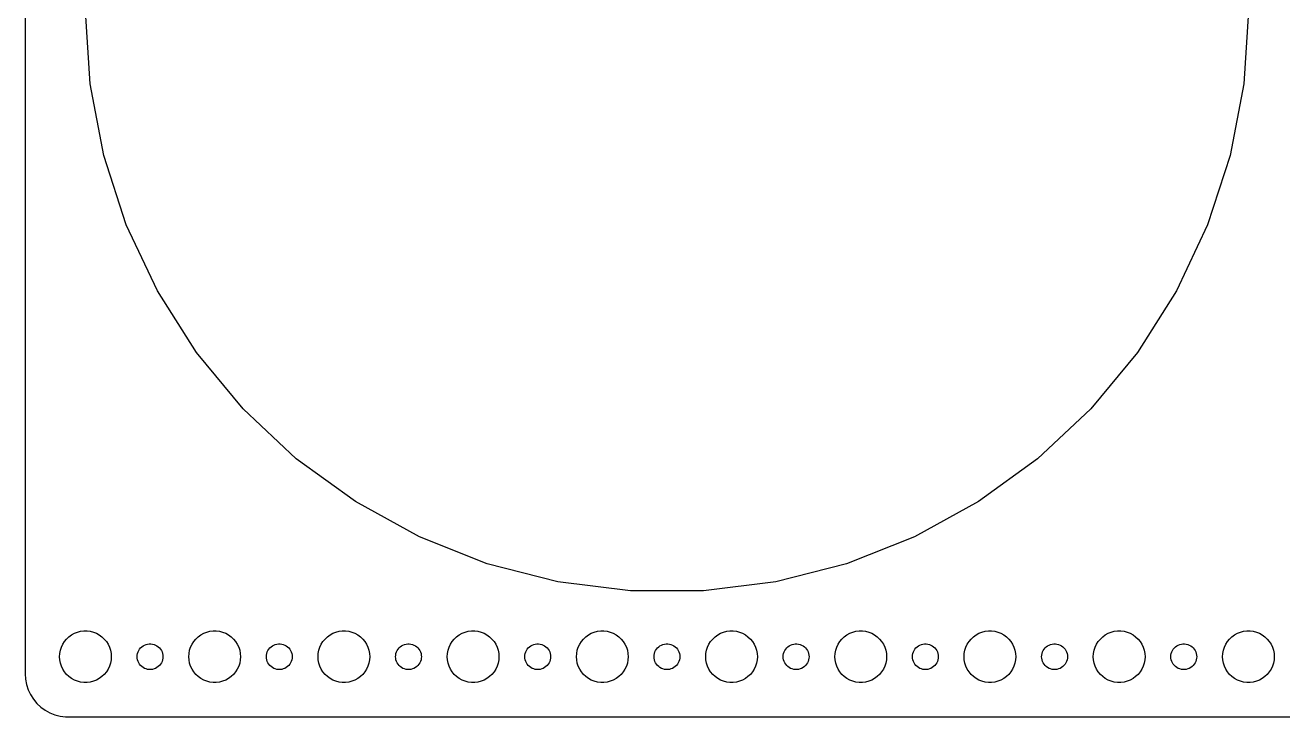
# Model space of a CAD drawing. Header units: metres. Extents: x -284 to 284, y -82 to 82.
# Drawn here: x -284.5 to -138.5, y -82 to -1.6 of the extents above; entities that cross this region are included whole.
import ezdxf

# ---------------------------------------------------------------- set-up
doc = ezdxf.new("R2010")
doc.units = ezdxf.units.M

msp = doc.modelspace()

# ---------------------------------------------------------------- linework, layer by layer
for p, q in [((-284.5, 77), (-284.5, -77)), ((-276.968, -8.46), (-277.5, 0)), ((-142.5, 0), (-143.032, -8.46)), ((-275.379, -16.7866), (-276.968, -8.46)), ((-143.032, -8.46), (-144.621, -16.7866)), ((-272.76, -24.8484), (-275.379, -16.7866)), ((-144.621, -16.7866), (-147.24, -24.8484)), ((-269.151, -32.5184), (-272.76, -24.8484)), ((-147.24, -24.8484), (-150.849, -32.5184)), ((-264.609, -39.6755), (-269.151, -32.5184)), ((-150.849, -32.5184), (-155.391, -39.6755)), ((-259.205, -46.2069), (-264.609, -39.6755)), ((-155.391, -39.6755), (-160.795, -46.2069)), ((-253.026, -52.0096), (-259.205, -46.2069)), ((-160.795, -46.2069), (-166.974, -52.0096)), ((-246.168, -56.9921), (-253.026, -52.0096)), ((-166.974, -52.0096), (-173.832, -56.9921)), ((-238.74, -61.0758), (-246.168, -56.9921)), ((-173.832, -56.9921), (-181.26, -61.0758)), ((-230.859, -64.1963), (-238.74, -61.0758)), ((-181.26, -61.0758), (-189.141, -64.1963)), ((-222.648, -66.3044), (-230.859, -64.1963)), ((-189.141, -64.1963), (-197.352, -66.3044)), ((-214.238, -67.3668), (-222.648, -66.3044)), ((-197.352, -66.3044), (-205.762, -67.3668)), ((-205.762, -67.3668), (-214.238, -67.3668)), ((-279.927, -73.2366), (-279.687, -72.9464)), ((-279.687, -72.9464), (-279.412, -72.6885)), ((-279.412, -72.6885), (-279.107, -72.467)), ((-279.107, -72.467), (-278.777, -72.2855)), ((-278.777, -72.2855), (-278.427, -72.1468)), ((-278.427, -72.1468), (-278.062, -72.0531)), ((-278.062, -72.0531), (-277.688, -72.0059)), ((-277.688, -72.0059), (-277.312, -72.0059)), ((-277.312, -72.0059), (-276.938, -72.0531)), ((-276.938, -72.0531), (-276.573, -72.1468)), ((-276.573, -72.1468), (-276.223, -72.2855)), ((-276.223, -72.2855), (-275.893, -72.467)), ((-275.893, -72.467), (-275.588, -72.6885)), ((-275.588, -72.6885), (-275.313, -72.9464)), ((-275.313, -72.9464), (-275.073, -73.2366)), ((-264.927, -73.2366), (-264.687, -72.9464)), ((-264.687, -72.9464), (-264.412, -72.6885)), ((-264.412, -72.6885), (-264.107, -72.467)), ((-264.107, -72.467), (-263.777, -72.2855)), ((-263.777, -72.2855), (-263.427, -72.1468)), ((-263.427, -72.1468), (-263.062, -72.0531)), ((-263.062, -72.0531), (-262.688, -72.0059)), ((-262.688, -72.0059), (-262.312, -72.0059)), ((-262.312, -72.0059), (-261.938, -72.0531)), ((-261.938, -72.0531), (-261.573, -72.1468)), ((-261.573, -72.1468), (-261.223, -72.2855)), ((-261.223, -72.2855), (-260.893, -72.467)), ((-260.893, -72.467), (-260.588, -72.6885)), ((-260.588, -72.6885), (-260.313, -72.9464)), ((-260.313, -72.9464), (-260.073, -73.2366)), ((-249.927, -73.2366), (-249.687, -72.9464)), ((-249.687, -72.9464), (-249.412, -72.6885)), ((-249.412, -72.6885), (-249.107, -72.467)), ((-249.107, -72.467), (-248.777, -72.2855)), ((-248.777, -72.2855), (-248.427, -72.1468)), ((-248.427, -72.1468), (-248.062, -72.0531)), ((-248.062, -72.0531), (-247.688, -72.0059)), ((-247.688, -72.0059), (-247.312, -72.0059)), ((-247.312, -72.0059), (-246.938, -72.0531)), ((-246.938, -72.0531), (-246.573, -72.1468)), ((-246.573, -72.1468), (-246.223, -72.2855)), ((-246.223, -72.2855), (-245.893, -72.467)), ((-245.893, -72.467), (-245.588, -72.6885)), ((-245.588, -72.6885), (-245.313, -72.9464)), ((-245.313, -72.9464), (-245.073, -73.2366)), ((-234.927, -73.2366), (-234.687, -72.9464)), ((-234.687, -72.9464), (-234.412, -72.6885)), ((-234.412, -72.6885), (-234.107, -72.467)), ((-234.107, -72.467), (-233.777, -72.2855)), ((-233.777, -72.2855), (-233.427, -72.1468)), ((-233.427, -72.1468), (-233.062, -72.0531)), ((-233.062, -72.0531), (-232.688, -72.0059)), ((-232.688, -72.0059), (-232.312, -72.0059)), ((-232.312, -72.0059), (-231.938, -72.0531)), ((-231.938, -72.0531), (-231.573, -72.1468)), ((-231.573, -72.1468), (-231.223, -72.2855)), ((-231.223, -72.2855), (-230.893, -72.467)), ((-230.893, -72.467), (-230.588, -72.6885)), ((-230.588, -72.6885), (-230.313, -72.9464)), ((-230.313, -72.9464), (-230.073, -73.2366)), ((-219.927, -73.2366), (-219.687, -72.9464)), ((-219.687, -72.9464), (-219.412, -72.6885)), ((-219.412, -72.6885), (-219.107, -72.467)), ((-219.107, -72.467), (-218.777, -72.2855)), ((-218.777, -72.2855), (-218.427, -72.1468)), ((-218.427, -72.1468), (-218.062, -72.0531)), ((-218.062, -72.0531), (-217.688, -72.0059)), ((-217.688, -72.0059), (-217.312, -72.0059)), ((-217.312, -72.0059), (-216.938, -72.0531)), ((-216.938, -72.0531), (-216.573, -72.1468)), ((-216.573, -72.1468), (-216.223, -72.2855)), ((-216.223, -72.2855), (-215.893, -72.467)), ((-215.893, -72.467), (-215.588, -72.6885)), ((-215.588, -72.6885), (-215.313, -72.9464)), ((-215.313, -72.9464), (-215.073, -73.2366)), ((-204.927, -73.2366), (-204.687, -72.9464)), ((-204.687, -72.9464), (-204.412, -72.6885)), ((-204.412, -72.6885), (-204.107, -72.467)), ((-204.107, -72.467), (-203.777, -72.2855)), ((-203.777, -72.2855), (-203.427, -72.1468)), ((-203.427, -72.1468), (-203.062, -72.0531)), ((-203.062, -72.0531), (-202.688, -72.0059)), ((-202.688, -72.0059), (-202.312, -72.0059)), ((-202.312, -72.0059), (-201.938, -72.0531)), ((-201.938, -72.0531), (-201.573, -72.1468)), ((-201.573, -72.1468), (-201.223, -72.2855)), ((-201.223, -72.2855), (-200.893, -72.467)), ((-200.893, -72.467), (-200.588, -72.6885)), ((-200.588, -72.6885), (-200.313, -72.9464)), ((-200.313, -72.9464), (-200.073, -73.2366)), ((-189.927, -73.2366), (-189.687, -72.9464)), ((-189.687, -72.9464), (-189.412, -72.6885)), ((-189.412, -72.6885), (-189.107, -72.467)), ((-189.107, -72.467), (-188.777, -72.2855)), ((-188.777, -72.2855), (-188.427, -72.1468)), ((-188.427, -72.1468), (-188.062, -72.0531)), ((-188.062, -72.0531), (-187.688, -72.0059)), ((-187.688, -72.0059), (-187.312, -72.0059)), ((-187.312, -72.0059), (-186.938, -72.0531)), ((-186.938, -72.0531), (-186.573, -72.1468)), ((-186.573, -72.1468), (-186.223, -72.2855)), ((-186.223, -72.2855), (-185.893, -72.467)), ((-185.893, -72.467), (-185.588, -72.6885)), ((-185.588, -72.6885), (-185.313, -72.9464)), ((-185.313, -72.9464), (-185.073, -73.2366)), ((-174.927, -73.2366), (-174.687, -72.9464)), ((-174.687, -72.9464), (-174.412, -72.6885)), ((-174.412, -72.6885), (-174.107, -72.467)), ((-174.107, -72.467), (-173.777, -72.2855)), ((-173.777, -72.2855), (-173.427, -72.1468)), ((-173.427, -72.1468), (-173.062, -72.0531)), ((-173.062, -72.0531), (-172.688, -72.0059)), ((-172.688, -72.0059), (-172.312, -72.0059)), ((-172.312, -72.0059), (-171.938, -72.0531)), ((-171.938, -72.0531), (-171.573, -72.1468)), ((-171.573, -72.1468), (-171.223, -72.2855)), ((-171.223, -72.2855), (-170.893, -72.467)), ((-170.893, -72.467), (-170.588, -72.6885)), ((-170.588, -72.6885), (-170.313, -72.9464)), ((-170.313, -72.9464), (-170.073, -73.2366)), ((-159.927, -73.2366), (-159.687, -72.9464)), ((-159.687, -72.9464), (-159.412, -72.6885)), ((-159.412, -72.6885), (-159.107, -72.467)), ((-159.107, -72.467), (-158.777, -72.2855)), ((-158.777, -72.2855), (-158.427, -72.1468)), ((-158.427, -72.1468), (-158.062, -72.0531)), ((-158.062, -72.0531), (-157.688, -72.0059)), ((-157.688, -72.0059), (-157.312, -72.0059)), ((-157.312, -72.0059), (-156.938, -72.0531)), ((-156.938, -72.0531), (-156.573, -72.1468)), ((-156.573, -72.1468), (-156.223, -72.2855)), ((-156.223, -72.2855), (-155.893, -72.467)), ((-155.893, -72.467), (-155.588, -72.6885)), ((-155.588, -72.6885), (-155.313, -72.9464)), ((-155.313, -72.9464), (-155.073, -73.2366)), ((-144.927, -73.2366), (-144.687, -72.9464)), ((-144.687, -72.9464), (-144.412, -72.6885)), ((-144.412, -72.6885), (-144.107, -72.467)), ((-144.107, -72.467), (-143.777, -72.2855)), ((-143.777, -72.2855), (-143.427, -72.1468)), ((-143.427, -72.1468), (-143.062, -72.0531)), ((-143.062, -72.0531), (-142.688, -72.0059)), ((-142.688, -72.0059), (-142.312, -72.0059)), ((-142.312, -72.0059), (-141.938, -72.0531)), ((-141.938, -72.0531), (-141.573, -72.1468)), ((-141.573, -72.1468), (-141.223, -72.2855)), ((-141.223, -72.2855), (-140.893, -72.467)), ((-140.893, -72.467), (-140.588, -72.6885)), ((-140.588, -72.6885), (-140.313, -72.9464)), ((-140.313, -72.9464), (-140.073, -73.2366)), ((-280.476, -74.624), (-280.406, -74.2539)), ((-280.406, -74.2539), (-280.289, -73.8956)), ((-280.289, -73.8956), (-280.129, -73.5547)), ((-280.129, -73.5547), (-279.927, -73.2366)), ((-275.073, -73.2366), (-274.871, -73.5547)), ((-274.871, -73.5547), (-274.711, -73.8956)), ((-274.711, -73.8956), (-274.594, -74.2539)), ((-274.594, -74.2539), (-274.524, -74.624)), ((-271.453, -74.627), (-271.395, -74.4478)), ((-271.395, -74.4478), (-271.314, -74.2774)), ((-271.314, -74.2774), (-271.214, -74.1183)), ((-271.214, -74.1183), (-271.093, -73.9732)), ((-271.093, -73.9732), (-270.956, -73.8442)), ((-270.956, -73.8442), (-270.804, -73.7335)), ((-270.804, -73.7335), (-270.639, -73.6428)), ((-270.639, -73.6428), (-270.464, -73.5734)), ((-270.464, -73.5734), (-270.281, -73.5266)), ((-270.281, -73.5266), (-270.094, -73.503)), ((-270.094, -73.503), (-269.906, -73.503)), ((-269.906, -73.503), (-269.719, -73.5266)), ((-269.719, -73.5266), (-269.536, -73.5734)), ((-269.536, -73.5734), (-269.361, -73.6428)), ((-269.361, -73.6428), (-269.196, -73.7335)), ((-269.196, -73.7335), (-269.044, -73.8442)), ((-269.044, -73.8442), (-268.907, -73.9732)), ((-268.907, -73.9732), (-268.786, -74.1183)), ((-268.786, -74.1183), (-268.686, -74.2774)), ((-268.686, -74.2774), (-268.605, -74.4478)), ((-268.605, -74.4478), (-268.547, -74.627)), ((-265.476, -74.624), (-265.406, -74.2539)), ((-265.406, -74.2539), (-265.289, -73.8956)), ((-265.289, -73.8956), (-265.129, -73.5547)), ((-265.129, -73.5547), (-264.927, -73.2366)), ((-260.073, -73.2366), (-259.871, -73.5547)), ((-259.871, -73.5547), (-259.711, -73.8956)), ((-259.711, -73.8956), (-259.594, -74.2539)), ((-259.594, -74.2539), (-259.524, -74.624)), ((-256.453, -74.627), (-256.395, -74.4478)), ((-256.395, -74.4478), (-256.314, -74.2774)), ((-256.314, -74.2774), (-256.214, -74.1183)), ((-256.214, -74.1183), (-256.093, -73.9732)), ((-256.093, -73.9732), (-255.956, -73.8442)), ((-255.956, -73.8442), (-255.804, -73.7335)), ((-255.804, -73.7335), (-255.639, -73.6428)), ((-255.639, -73.6428), (-255.464, -73.5734)), ((-255.464, -73.5734), (-255.281, -73.5266)), ((-255.281, -73.5266), (-255.094, -73.503)), ((-255.094, -73.503), (-254.906, -73.503)), ((-254.906, -73.503), (-254.719, -73.5266)), ((-254.719, -73.5266), (-254.536, -73.5734)), ((-254.536, -73.5734), (-254.361, -73.6428)), ((-254.361, -73.6428), (-254.196, -73.7335)), ((-254.196, -73.7335), (-254.044, -73.8442)), ((-254.044, -73.8442), (-253.907, -73.9732)), ((-253.907, -73.9732), (-253.786, -74.1183)), ((-253.786, -74.1183), (-253.686, -74.2774)), ((-253.686, -74.2774), (-253.605, -74.4478)), ((-253.605, -74.4478), (-253.547, -74.627)), ((-250.476, -74.624), (-250.406, -74.2539)), ((-250.406, -74.2539), (-250.289, -73.8956)), ((-250.289, -73.8956), (-250.129, -73.5547)), ((-250.129, -73.5547), (-249.927, -73.2366)), ((-245.073, -73.2366), (-244.871, -73.5547)), ((-244.871, -73.5547), (-244.711, -73.8956)), ((-244.711, -73.8956), (-244.594, -74.2539)), ((-244.594, -74.2539), (-244.524, -74.624)), ((-241.453, -74.627), (-241.395, -74.4478)), ((-241.395, -74.4478), (-241.314, -74.2774)), ((-241.314, -74.2774), (-241.214, -74.1183)), ((-241.214, -74.1183), (-241.093, -73.9732)), ((-241.093, -73.9732), (-240.956, -73.8442)), ((-240.956, -73.8442), (-240.804, -73.7335)), ((-240.804, -73.7335), (-240.639, -73.6428)), ((-240.639, -73.6428), (-240.464, -73.5734)), ((-240.464, -73.5734), (-240.281, -73.5266)), ((-240.281, -73.5266), (-240.094, -73.503)), ((-240.094, -73.503), (-239.906, -73.503)), ((-239.906, -73.503), (-239.719, -73.5266)), ((-239.719, -73.5266), (-239.536, -73.5734)), ((-239.536, -73.5734), (-239.361, -73.6428)), ((-239.361, -73.6428), (-239.196, -73.7335)), ((-239.196, -73.7335), (-239.044, -73.8442)), ((-239.044, -73.8442), (-238.907, -73.9732)), ((-238.907, -73.9732), (-238.786, -74.1183)), ((-238.786, -74.1183), (-238.686, -74.2774)), ((-238.686, -74.2774), (-238.605, -74.4478)), ((-238.605, -74.4478), (-238.547, -74.627)), ((-235.476, -74.624), (-235.406, -74.2539)), ((-235.406, -74.2539), (-235.289, -73.8956)), ((-235.289, -73.8956), (-235.129, -73.5547)), ((-235.129, -73.5547), (-234.927, -73.2366)), ((-230.073, -73.2366), (-229.871, -73.5547)), ((-229.871, -73.5547), (-229.711, -73.8956)), ((-229.711, -73.8956), (-229.594, -74.2539)), ((-229.594, -74.2539), (-229.524, -74.624)), ((-226.453, -74.627), (-226.395, -74.4478)), ((-226.395, -74.4478), (-226.314, -74.2774)), ((-226.314, -74.2774), (-226.214, -74.1183)), ((-226.214, -74.1183), (-226.093, -73.9732)), ((-226.093, -73.9732), (-225.956, -73.8442)), ((-225.956, -73.8442), (-225.804, -73.7335)), ((-225.804, -73.7335), (-225.639, -73.6428)), ((-225.639, -73.6428), (-225.464, -73.5734)), ((-225.464, -73.5734), (-225.281, -73.5266)), ((-225.281, -73.5266), (-225.094, -73.503)), ((-225.094, -73.503), (-224.906, -73.503)), ((-224.906, -73.503), (-224.719, -73.5266)), ((-224.719, -73.5266), (-224.536, -73.5734)), ((-224.536, -73.5734), (-224.361, -73.6428)), ((-224.361, -73.6428), (-224.196, -73.7335)), ((-224.196, -73.7335), (-224.044, -73.8442)), ((-224.044, -73.8442), (-223.907, -73.9732)), ((-223.907, -73.9732), (-223.786, -74.1183)), ((-223.786, -74.1183), (-223.686, -74.2774)), ((-223.686, -74.2774), (-223.605, -74.4478)), ((-223.605, -74.4478), (-223.547, -74.627)), ((-220.476, -74.624), (-220.406, -74.2539)), ((-220.406, -74.2539), (-220.289, -73.8956)), ((-220.289, -73.8956), (-220.129, -73.5547)), ((-220.129, -73.5547), (-219.927, -73.2366)), ((-215.073, -73.2366), (-214.871, -73.5547)), ((-214.871, -73.5547), (-214.711, -73.8956)), ((-214.711, -73.8956), (-214.594, -74.2539)), ((-214.594, -74.2539), (-214.524, -74.624)), ((-211.453, -74.627), (-211.395, -74.4478)), ((-211.395, -74.4478), (-211.314, -74.2774)), ((-211.314, -74.2774), (-211.214, -74.1183)), ((-211.214, -74.1183), (-211.093, -73.9732)), ((-211.093, -73.9732), (-210.956, -73.8442)), ((-210.956, -73.8442), (-210.804, -73.7335)), ((-210.804, -73.7335), (-210.639, -73.6428)), ((-210.639, -73.6428), (-210.464, -73.5734)), ((-210.464, -73.5734), (-210.281, -73.5266)), ((-210.281, -73.5266), (-210.094, -73.503)), ((-210.094, -73.503), (-209.906, -73.503)), ((-209.906, -73.503), (-209.719, -73.5266)), ((-209.719, -73.5266), (-209.536, -73.5734)), ((-209.536, -73.5734), (-209.361, -73.6428)), ((-209.361, -73.6428), (-209.196, -73.7335)), ((-209.196, -73.7335), (-209.044, -73.8442)), ((-209.044, -73.8442), (-208.907, -73.9732)), ((-208.907, -73.9732), (-208.786, -74.1183)), ((-208.786, -74.1183), (-208.686, -74.2774)), ((-208.686, -74.2774), (-208.605, -74.4478)), ((-208.605, -74.4478), (-208.547, -74.627)), ((-205.476, -74.624), (-205.406, -74.2539)), ((-205.406, -74.2539), (-205.289, -73.8956)), ((-205.289, -73.8956), (-205.129, -73.5547)), ((-205.129, -73.5547), (-204.927, -73.2366)), ((-200.073, -73.2366), (-199.871, -73.5547)), ((-199.871, -73.5547), (-199.711, -73.8956)), ((-199.711, -73.8956), (-199.594, -74.2539)), ((-199.594, -74.2539), (-199.524, -74.624)), ((-196.453, -74.627), (-196.395, -74.4478)), ((-196.395, -74.4478), (-196.314, -74.2774)), ((-196.314, -74.2774), (-196.214, -74.1183)), ((-196.214, -74.1183), (-196.093, -73.9732)), ((-196.093, -73.9732), (-195.956, -73.8442)), ((-195.956, -73.8442), (-195.804, -73.7335)), ((-195.804, -73.7335), (-195.639, -73.6428)), ((-195.639, -73.6428), (-195.464, -73.5734)), ((-195.464, -73.5734), (-195.281, -73.5266)), ((-195.281, -73.5266), (-195.094, -73.503)), ((-195.094, -73.503), (-194.906, -73.503)), ((-194.906, -73.503), (-194.719, -73.5266)), ((-194.719, -73.5266), (-194.536, -73.5734)), ((-194.536, -73.5734), (-194.361, -73.6428)), ((-194.361, -73.6428), (-194.196, -73.7335)), ((-194.196, -73.7335), (-194.044, -73.8442)), ((-194.044, -73.8442), (-193.907, -73.9732)), ((-193.907, -73.9732), (-193.786, -74.1183)), ((-193.786, -74.1183), (-193.686, -74.2774)), ((-193.686, -74.2774), (-193.605, -74.4478)), ((-193.605, -74.4478), (-193.547, -74.627)), ((-190.476, -74.624), (-190.406, -74.2539)), ((-190.406, -74.2539), (-190.289, -73.8956)), ((-190.289, -73.8956), (-190.129, -73.5547)), ((-190.129, -73.5547), (-189.927, -73.2366)), ((-185.073, -73.2366), (-184.871, -73.5547)), ((-184.871, -73.5547), (-184.711, -73.8956)), ((-184.711, -73.8956), (-184.594, -74.2539)), ((-184.594, -74.2539), (-184.524, -74.624)), ((-181.453, -74.627), (-181.395, -74.4478)), ((-181.395, -74.4478), (-181.314, -74.2774)), ((-181.314, -74.2774), (-181.214, -74.1183)), ((-181.214, -74.1183), (-181.093, -73.9732)), ((-181.093, -73.9732), (-180.956, -73.8442)), ((-180.956, -73.8442), (-180.804, -73.7335)), ((-180.804, -73.7335), (-180.639, -73.6428)), ((-180.639, -73.6428), (-180.464, -73.5734)), ((-180.464, -73.5734), (-180.281, -73.5266)), ((-180.281, -73.5266), (-180.094, -73.503)), ((-180.094, -73.503), (-179.906, -73.503)), ((-179.906, -73.503), (-179.719, -73.5266)), ((-179.719, -73.5266), (-179.536, -73.5734)), ((-179.536, -73.5734), (-179.361, -73.6428)), ((-179.361, -73.6428), (-179.196, -73.7335)), ((-179.196, -73.7335), (-179.044, -73.8442)), ((-179.044, -73.8442), (-178.907, -73.9732)), ((-178.907, -73.9732), (-178.786, -74.1183)), ((-178.786, -74.1183), (-178.686, -74.2774)), ((-178.686, -74.2774), (-178.605, -74.4478)), ((-178.605, -74.4478), (-178.547, -74.627)), ((-175.476, -74.624), (-175.406, -74.2539)), ((-175.406, -74.2539), (-175.289, -73.8956)), ((-175.289, -73.8956), (-175.129, -73.5547)), ((-175.129, -73.5547), (-174.927, -73.2366)), ((-170.073, -73.2366), (-169.871, -73.5547)), ((-169.871, -73.5547), (-169.711, -73.8956)), ((-169.711, -73.8956), (-169.594, -74.2539)), ((-169.594, -74.2539), (-169.524, -74.624)), ((-166.453, -74.627), (-166.395, -74.4478)), ((-166.395, -74.4478), (-166.314, -74.2774)), ((-166.314, -74.2774), (-166.214, -74.1183)), ((-166.214, -74.1183), (-166.093, -73.9732)), ((-166.093, -73.9732), (-165.956, -73.8442)), ((-165.956, -73.8442), (-165.804, -73.7335)), ((-165.804, -73.7335), (-165.639, -73.6428)), ((-165.639, -73.6428), (-165.464, -73.5734)), ((-165.464, -73.5734), (-165.281, -73.5266)), ((-165.281, -73.5266), (-165.094, -73.503)), ((-165.094, -73.503), (-164.906, -73.503)), ((-164.906, -73.503), (-164.719, -73.5266)), ((-164.719, -73.5266), (-164.536, -73.5734)), ((-164.536, -73.5734), (-164.361, -73.6428)), ((-164.361, -73.6428), (-164.196, -73.7335)), ((-164.196, -73.7335), (-164.044, -73.8442)), ((-164.044, -73.8442), (-163.907, -73.9732)), ((-163.907, -73.9732), (-163.786, -74.1183)), ((-163.786, -74.1183), (-163.686, -74.2774)), ((-163.686, -74.2774), (-163.605, -74.4478)), ((-163.605, -74.4478), (-163.547, -74.627)), ((-160.476, -74.624), (-160.406, -74.2539)), ((-160.406, -74.2539), (-160.289, -73.8956)), ((-160.289, -73.8956), (-160.129, -73.5547)), ((-160.129, -73.5547), (-159.927, -73.2366)), ((-155.073, -73.2366), (-154.871, -73.5547)), ((-154.871, -73.5547), (-154.711, -73.8956)), ((-154.711, -73.8956), (-154.594, -74.2539)), ((-154.594, -74.2539), (-154.524, -74.624)), ((-151.453, -74.627), (-151.395, -74.4478)), ((-151.395, -74.4478), (-151.314, -74.2774)), ((-151.314, -74.2774), (-151.214, -74.1183)), ((-151.214, -74.1183), (-151.093, -73.9732)), ((-151.093, -73.9732), (-150.956, -73.8442)), ((-150.956, -73.8442), (-150.804, -73.7335)), ((-150.804, -73.7335), (-150.639, -73.6428)), ((-150.639, -73.6428), (-150.464, -73.5734)), ((-150.464, -73.5734), (-150.281, -73.5266)), ((-150.281, -73.5266), (-150.094, -73.503)), ((-150.094, -73.503), (-149.906, -73.503)), ((-149.906, -73.503), (-149.719, -73.5266)), ((-149.719, -73.5266), (-149.536, -73.5734)), ((-149.536, -73.5734), (-149.361, -73.6428)), ((-149.361, -73.6428), (-149.196, -73.7335)), ((-149.196, -73.7335), (-149.044, -73.8442)), ((-149.044, -73.8442), (-148.907, -73.9732)), ((-148.907, -73.9732), (-148.786, -74.1183)), ((-148.786, -74.1183), (-148.686, -74.2774)), ((-148.686, -74.2774), (-148.605, -74.4478)), ((-148.605, -74.4478), (-148.547, -74.627)), ((-145.476, -74.624), (-145.406, -74.2539)), ((-145.406, -74.2539), (-145.289, -73.8956)), ((-145.289, -73.8956), (-145.129, -73.5547)), ((-145.129, -73.5547), (-144.927, -73.2366)), ((-140.073, -73.2366), (-139.871, -73.5547)), ((-139.871, -73.5547), (-139.711, -73.8956)), ((-139.711, -73.8956), (-139.594, -74.2539)), ((-139.594, -74.2539), (-139.524, -74.624)), ((-280.5, -75), (-280.476, -74.624)), ((-280.476, -75.376), (-280.5, -75)), ((-280.406, -75.7461), (-280.476, -75.376)), ((-280.289, -76.1044), (-280.406, -75.7461)), ((-274.594, -75.7461), (-274.711, -76.1044)), ((-274.524, -75.376), (-274.594, -75.7461)), ((-274.524, -74.624), (-274.5, -75)), ((-274.5, -75), (-274.524, -75.376)), ((-271.5, -75), (-271.488, -74.812)), ((-271.488, -75.188), (-271.5, -75)), ((-271.488, -74.812), (-271.453, -74.627)), ((-271.453, -75.373), (-271.488, -75.188)), ((-271.395, -75.5522), (-271.453, -75.373)), ((-271.314, -75.7226), (-271.395, -75.5522)), ((-271.214, -75.8817), (-271.314, -75.7226)), ((-271.093, -76.0268), (-271.214, -75.8817)), ((-268.786, -75.8817), (-268.907, -76.0268)), ((-268.686, -75.7226), (-268.786, -75.8817)), ((-268.605, -75.5522), (-268.686, -75.7226)), ((-268.547, -75.373), (-268.605, -75.5522)), ((-268.547, -74.627), (-268.512, -74.812)), ((-268.512, -75.188), (-268.547, -75.373)), ((-268.512, -74.812), (-268.5, -75)), ((-268.5, -75), (-268.512, -75.188)), ((-265.5, -75), (-265.476, -74.624)), ((-265.476, -75.376), (-265.5, -75)), ((-265.406, -75.7461), (-265.476, -75.376)), ((-265.289, -76.1044), (-265.406, -75.7461)), ((-259.594, -75.7461), (-259.711, -76.1044)), ((-259.524, -75.376), (-259.594, -75.7461)), ((-259.524, -74.624), (-259.5, -75)), ((-259.5, -75), (-259.524, -75.376)), ((-256.5, -75), (-256.488, -74.812)), ((-256.488, -75.188), (-256.5, -75)), ((-256.488, -74.812), (-256.453, -74.627)), ((-256.453, -75.373), (-256.488, -75.188)), ((-256.395, -75.5522), (-256.453, -75.373)), ((-256.314, -75.7226), (-256.395, -75.5522)), ((-256.214, -75.8817), (-256.314, -75.7226)), ((-256.093, -76.0268), (-256.214, -75.8817)), ((-253.786, -75.8817), (-253.907, -76.0268)), ((-253.686, -75.7226), (-253.786, -75.8817)), ((-253.605, -75.5522), (-253.686, -75.7226)), ((-253.547, -75.373), (-253.605, -75.5522)), ((-253.547, -74.627), (-253.512, -74.812)), ((-253.512, -75.188), (-253.547, -75.373)), ((-253.512, -74.812), (-253.5, -75)), ((-253.5, -75), (-253.512, -75.188)), ((-250.5, -75), (-250.476, -74.624)), ((-250.476, -75.376), (-250.5, -75)), ((-250.406, -75.7461), (-250.476, -75.376)), ((-250.289, -76.1044), (-250.406, -75.7461)), ((-244.594, -75.7461), (-244.711, -76.1044)), ((-244.524, -75.376), (-244.594, -75.7461)), ((-244.524, -74.624), (-244.5, -75)), ((-244.5, -75), (-244.524, -75.376)), ((-241.5, -75), (-241.488, -74.812)), ((-241.488, -75.188), (-241.5, -75)), ((-241.488, -74.812), (-241.453, -74.627)), ((-241.453, -75.373), (-241.488, -75.188)), ((-241.395, -75.5522), (-241.453, -75.373)), ((-241.314, -75.7226), (-241.395, -75.5522)), ((-241.214, -75.8817), (-241.314, -75.7226)), ((-241.093, -76.0268), (-241.214, -75.8817)), ((-238.786, -75.8817), (-238.907, -76.0268)), ((-238.686, -75.7226), (-238.786, -75.8817)), ((-238.605, -75.5522), (-238.686, -75.7226)), ((-238.547, -75.373), (-238.605, -75.5522)), ((-238.547, -74.627), (-238.512, -74.812)), ((-238.512, -75.188), (-238.547, -75.373)), ((-238.512, -74.812), (-238.5, -75)), ((-238.5, -75), (-238.512, -75.188)), ((-235.5, -75), (-235.476, -74.624)), ((-235.476, -75.376), (-235.5, -75)), ((-235.406, -75.7461), (-235.476, -75.376)), ((-235.289, -76.1044), (-235.406, -75.7461)), ((-229.594, -75.7461), (-229.711, -76.1044)), ((-229.524, -75.376), (-229.594, -75.7461)), ((-229.524, -74.624), (-229.5, -75)), ((-229.5, -75), (-229.524, -75.376)), ((-226.5, -75), (-226.488, -74.812)), ((-226.488, -75.188), (-226.5, -75)), ((-226.488, -74.812), (-226.453, -74.627)), ((-226.453, -75.373), (-226.488, -75.188)), ((-226.395, -75.5522), (-226.453, -75.373)), ((-226.314, -75.7226), (-226.395, -75.5522)), ((-226.214, -75.8817), (-226.314, -75.7226)), ((-226.093, -76.0268), (-226.214, -75.8817)), ((-223.786, -75.8817), (-223.907, -76.0268)), ((-223.686, -75.7226), (-223.786, -75.8817)), ((-223.605, -75.5522), (-223.686, -75.7226)), ((-223.547, -75.373), (-223.605, -75.5522)), ((-223.547, -74.627), (-223.512, -74.812)), ((-223.512, -75.188), (-223.547, -75.373)), ((-223.512, -74.812), (-223.5, -75)), ((-223.5, -75), (-223.512, -75.188)), ((-220.5, -75), (-220.476, -74.624)), ((-220.476, -75.376), (-220.5, -75)), ((-220.406, -75.7461), (-220.476, -75.376)), ((-220.289, -76.1044), (-220.406, -75.7461)), ((-214.594, -75.7461), (-214.711, -76.1044)), ((-214.524, -75.376), (-214.594, -75.7461)), ((-214.524, -74.624), (-214.5, -75)), ((-214.5, -75), (-214.524, -75.376)), ((-211.5, -75), (-211.488, -74.812)), ((-211.488, -75.188), (-211.5, -75)), ((-211.488, -74.812), (-211.453, -74.627)), ((-211.453, -75.373), (-211.488, -75.188)), ((-211.395, -75.5522), (-211.453, -75.373)), ((-211.314, -75.7226), (-211.395, -75.5522)), ((-211.214, -75.8817), (-211.314, -75.7226)), ((-211.093, -76.0268), (-211.214, -75.8817)), ((-208.786, -75.8817), (-208.907, -76.0268)), ((-208.686, -75.7226), (-208.786, -75.8817)), ((-208.605, -75.5522), (-208.686, -75.7226)), ((-208.547, -75.373), (-208.605, -75.5522)), ((-208.547, -74.627), (-208.512, -74.812)), ((-208.512, -75.188), (-208.547, -75.373)), ((-208.512, -74.812), (-208.5, -75)), ((-208.5, -75), (-208.512, -75.188)), ((-205.5, -75), (-205.476, -74.624)), ((-205.476, -75.376), (-205.5, -75)), ((-205.406, -75.7461), (-205.476, -75.376)), ((-205.289, -76.1044), (-205.406, -75.7461)), ((-199.594, -75.7461), (-199.711, -76.1044)), ((-199.524, -75.376), (-199.594, -75.7461)), ((-199.524, -74.624), (-199.5, -75)), ((-199.5, -75), (-199.524, -75.376)), ((-196.5, -75), (-196.488, -74.812)), ((-196.488, -75.188), (-196.5, -75)), ((-196.488, -74.812), (-196.453, -74.627)), ((-196.453, -75.373), (-196.488, -75.188)), ((-196.395, -75.5522), (-196.453, -75.373)), ((-196.314, -75.7226), (-196.395, -75.5522)), ((-196.214, -75.8817), (-196.314, -75.7226)), ((-196.093, -76.0268), (-196.214, -75.8817)), ((-193.786, -75.8817), (-193.907, -76.0268)), ((-193.686, -75.7226), (-193.786, -75.8817)), ((-193.605, -75.5522), (-193.686, -75.7226)), ((-193.547, -75.373), (-193.605, -75.5522)), ((-193.547, -74.627), (-193.512, -74.812)), ((-193.512, -75.188), (-193.547, -75.373)), ((-193.512, -74.812), (-193.5, -75)), ((-193.5, -75), (-193.512, -75.188)), ((-190.5, -75), (-190.476, -74.624)), ((-190.476, -75.376), (-190.5, -75)), ((-190.406, -75.7461), (-190.476, -75.376)), ((-190.289, -76.1044), (-190.406, -75.7461)), ((-184.594, -75.7461), (-184.711, -76.1044)), ((-184.524, -75.376), (-184.594, -75.7461)), ((-184.524, -74.624), (-184.5, -75)), ((-184.5, -75), (-184.524, -75.376)), ((-181.5, -75), (-181.488, -74.812)), ((-181.488, -75.188), (-181.5, -75)), ((-181.488, -74.812), (-181.453, -74.627)), ((-181.453, -75.373), (-181.488, -75.188)), ((-181.395, -75.5522), (-181.453, -75.373)), ((-181.314, -75.7226), (-181.395, -75.5522)), ((-181.214, -75.8817), (-181.314, -75.7226)), ((-181.093, -76.0268), (-181.214, -75.8817)), ((-178.786, -75.8817), (-178.907, -76.0268)), ((-178.686, -75.7226), (-178.786, -75.8817)), ((-178.605, -75.5522), (-178.686, -75.7226)), ((-178.547, -75.373), (-178.605, -75.5522)), ((-178.547, -74.627), (-178.512, -74.812)), ((-178.512, -75.188), (-178.547, -75.373)), ((-178.512, -74.812), (-178.5, -75)), ((-178.5, -75), (-178.512, -75.188)), ((-175.5, -75), (-175.476, -74.624)), ((-175.476, -75.376), (-175.5, -75)), ((-175.406, -75.7461), (-175.476, -75.376)), ((-175.289, -76.1044), (-175.406, -75.7461)), ((-169.594, -75.7461), (-169.711, -76.1044)), ((-169.524, -75.376), (-169.594, -75.7461)), ((-169.524, -74.624), (-169.5, -75)), ((-169.5, -75), (-169.524, -75.376)), ((-166.5, -75), (-166.488, -74.812)), ((-166.488, -75.188), (-166.5, -75)), ((-166.488, -74.812), (-166.453, -74.627)), ((-166.453, -75.373), (-166.488, -75.188)), ((-166.395, -75.5522), (-166.453, -75.373)), ((-166.314, -75.7226), (-166.395, -75.5522)), ((-166.214, -75.8817), (-166.314, -75.7226)), ((-166.093, -76.0268), (-166.214, -75.8817)), ((-163.786, -75.8817), (-163.907, -76.0268)), ((-163.686, -75.7226), (-163.786, -75.8817)), ((-163.605, -75.5522), (-163.686, -75.7226)), ((-163.547, -75.373), (-163.605, -75.5522)), ((-163.547, -74.627), (-163.512, -74.812)), ((-163.512, -75.188), (-163.547, -75.373)), ((-163.512, -74.812), (-163.5, -75)), ((-163.5, -75), (-163.512, -75.188)), ((-160.5, -75), (-160.476, -74.624)), ((-160.476, -75.376), (-160.5, -75)), ((-160.406, -75.7461), (-160.476, -75.376)), ((-160.289, -76.1044), (-160.406, -75.7461)), ((-154.594, -75.7461), (-154.711, -76.1044)), ((-154.524, -75.376), (-154.594, -75.7461)), ((-154.524, -74.624), (-154.5, -75)), ((-154.5, -75), (-154.524, -75.376)), ((-151.5, -75), (-151.488, -74.812)), ((-151.488, -75.188), (-151.5, -75)), ((-151.488, -74.812), (-151.453, -74.627)), ((-151.453, -75.373), (-151.488, -75.188)), ((-151.395, -75.5522), (-151.453, -75.373)), ((-151.314, -75.7226), (-151.395, -75.5522)), ((-151.214, -75.8817), (-151.314, -75.7226)), ((-151.093, -76.0268), (-151.214, -75.8817)), ((-148.786, -75.8817), (-148.907, -76.0268)), ((-148.686, -75.7226), (-148.786, -75.8817)), ((-148.605, -75.5522), (-148.686, -75.7226)), ((-148.547, -75.373), (-148.605, -75.5522)), ((-148.547, -74.627), (-148.512, -74.812)), ((-148.512, -75.188), (-148.547, -75.373)), ((-148.512, -74.812), (-148.5, -75)), ((-148.5, -75), (-148.512, -75.188)), ((-145.5, -75), (-145.476, -74.624)), ((-145.476, -75.376), (-145.5, -75)), ((-145.406, -75.7461), (-145.476, -75.376)), ((-145.289, -76.1044), (-145.406, -75.7461)), ((-139.594, -75.7461), (-139.711, -76.1044)), ((-139.524, -75.376), (-139.594, -75.7461)), ((-139.524, -74.624), (-139.5, -75)), ((-139.5, -75), (-139.524, -75.376)), ((-284.5, -77), (-284.461, -77.6267)), ((-280.129, -76.4453), (-280.289, -76.1044)), ((-279.927, -76.7634), (-280.129, -76.4453)), ((-279.687, -77.0536), (-279.927, -76.7634)), ((-279.412, -77.3115), (-279.687, -77.0536)), ((-279.107, -77.533), (-279.412, -77.3115)), ((-275.588, -77.3115), (-275.893, -77.533)), ((-275.313, -77.0536), (-275.588, -77.3115)), ((-275.073, -76.7634), (-275.313, -77.0536)), ((-274.871, -76.4453), (-275.073, -76.7634)), ((-274.711, -76.1044), (-274.871, -76.4453)), ((-270.956, -76.1558), (-271.093, -76.0268)), ((-270.804, -76.2665), (-270.956, -76.1558)), ((-270.639, -76.3572), (-270.804, -76.2665)), ((-270.464, -76.4266), (-270.639, -76.3572)), ((-270.281, -76.4734), (-270.464, -76.4266)), ((-270.094, -76.497), (-270.281, -76.4734)), ((-269.906, -76.497), (-270.094, -76.497)), ((-269.719, -76.4734), (-269.906, -76.497)), ((-269.536, -76.4266), (-269.719, -76.4734)), ((-269.361, -76.3572), (-269.536, -76.4266)), ((-269.196, -76.2665), (-269.361, -76.3572)), ((-269.044, -76.1558), (-269.196, -76.2665)), ((-268.907, -76.0268), (-269.044, -76.1558)), ((-265.129, -76.4453), (-265.289, -76.1044)), ((-264.927, -76.7634), (-265.129, -76.4453)), ((-264.687, -77.0536), (-264.927, -76.7634)), ((-264.412, -77.3115), (-264.687, -77.0536)), ((-264.107, -77.533), (-264.412, -77.3115)), ((-260.588, -77.3115), (-260.893, -77.533)), ((-260.313, -77.0536), (-260.588, -77.3115)), ((-260.073, -76.7634), (-260.313, -77.0536)), ((-259.871, -76.4453), (-260.073, -76.7634)), ((-259.711, -76.1044), (-259.871, -76.4453)), ((-255.956, -76.1558), (-256.093, -76.0268)), ((-255.804, -76.2665), (-255.956, -76.1558)), ((-255.639, -76.3572), (-255.804, -76.2665)), ((-255.464, -76.4266), (-255.639, -76.3572)), ((-255.281, -76.4734), (-255.464, -76.4266)), ((-255.094, -76.497), (-255.281, -76.4734)), ((-254.906, -76.497), (-255.094, -76.497)), ((-254.719, -76.4734), (-254.906, -76.497)), ((-254.536, -76.4266), (-254.719, -76.4734)), ((-254.361, -76.3572), (-254.536, -76.4266)), ((-254.196, -76.2665), (-254.361, -76.3572)), ((-254.044, -76.1558), (-254.196, -76.2665)), ((-253.907, -76.0268), (-254.044, -76.1558)), ((-250.129, -76.4453), (-250.289, -76.1044)), ((-249.927, -76.7634), (-250.129, -76.4453)), ((-249.687, -77.0536), (-249.927, -76.7634)), ((-249.412, -77.3115), (-249.687, -77.0536)), ((-249.107, -77.533), (-249.412, -77.3115)), ((-245.588, -77.3115), (-245.893, -77.533)), ((-245.313, -77.0536), (-245.588, -77.3115)), ((-245.073, -76.7634), (-245.313, -77.0536)), ((-244.871, -76.4453), (-245.073, -76.7634)), ((-244.711, -76.1044), (-244.871, -76.4453)), ((-240.956, -76.1558), (-241.093, -76.0268)), ((-240.804, -76.2665), (-240.956, -76.1558)), ((-240.639, -76.3572), (-240.804, -76.2665)), ((-240.464, -76.4266), (-240.639, -76.3572)), ((-240.281, -76.4734), (-240.464, -76.4266)), ((-240.094, -76.497), (-240.281, -76.4734)), ((-239.906, -76.497), (-240.094, -76.497)), ((-239.719, -76.4734), (-239.906, -76.497)), ((-239.536, -76.4266), (-239.719, -76.4734)), ((-239.361, -76.3572), (-239.536, -76.4266)), ((-239.196, -76.2665), (-239.361, -76.3572)), ((-239.044, -76.1558), (-239.196, -76.2665)), ((-238.907, -76.0268), (-239.044, -76.1558)), ((-235.129, -76.4453), (-235.289, -76.1044)), ((-234.927, -76.7634), (-235.129, -76.4453)), ((-234.687, -77.0536), (-234.927, -76.7634)), ((-234.412, -77.3115), (-234.687, -77.0536)), ((-234.107, -77.533), (-234.412, -77.3115)), ((-230.588, -77.3115), (-230.893, -77.533)), ((-230.313, -77.0536), (-230.588, -77.3115)), ((-230.073, -76.7634), (-230.313, -77.0536)), ((-229.871, -76.4453), (-230.073, -76.7634)), ((-229.711, -76.1044), (-229.871, -76.4453)), ((-225.956, -76.1558), (-226.093, -76.0268)), ((-225.804, -76.2665), (-225.956, -76.1558)), ((-225.639, -76.3572), (-225.804, -76.2665)), ((-225.464, -76.4266), (-225.639, -76.3572)), ((-225.281, -76.4734), (-225.464, -76.4266)), ((-225.094, -76.497), (-225.281, -76.4734)), ((-224.906, -76.497), (-225.094, -76.497)), ((-224.719, -76.4734), (-224.906, -76.497)), ((-224.536, -76.4266), (-224.719, -76.4734)), ((-224.361, -76.3572), (-224.536, -76.4266)), ((-224.196, -76.2665), (-224.361, -76.3572)), ((-224.044, -76.1558), (-224.196, -76.2665)), ((-223.907, -76.0268), (-224.044, -76.1558)), ((-220.129, -76.4453), (-220.289, -76.1044)), ((-219.927, -76.7634), (-220.129, -76.4453)), ((-219.687, -77.0536), (-219.927, -76.7634)), ((-219.412, -77.3115), (-219.687, -77.0536)), ((-219.107, -77.533), (-219.412, -77.3115)), ((-215.588, -77.3115), (-215.893, -77.533)), ((-215.313, -77.0536), (-215.588, -77.3115)), ((-215.073, -76.7634), (-215.313, -77.0536)), ((-214.871, -76.4453), (-215.073, -76.7634)), ((-214.711, -76.1044), (-214.871, -76.4453)), ((-210.956, -76.1558), (-211.093, -76.0268)), ((-210.804, -76.2665), (-210.956, -76.1558)), ((-210.639, -76.3572), (-210.804, -76.2665)), ((-210.464, -76.4266), (-210.639, -76.3572)), ((-210.281, -76.4734), (-210.464, -76.4266)), ((-210.094, -76.497), (-210.281, -76.4734)), ((-209.906, -76.497), (-210.094, -76.497)), ((-209.719, -76.4734), (-209.906, -76.497)), ((-209.536, -76.4266), (-209.719, -76.4734)), ((-209.361, -76.3572), (-209.536, -76.4266)), ((-209.196, -76.2665), (-209.361, -76.3572)), ((-209.044, -76.1558), (-209.196, -76.2665)), ((-208.907, -76.0268), (-209.044, -76.1558)), ((-205.129, -76.4453), (-205.289, -76.1044)), ((-204.927, -76.7634), (-205.129, -76.4453)), ((-204.687, -77.0536), (-204.927, -76.7634)), ((-204.412, -77.3115), (-204.687, -77.0536)), ((-204.107, -77.533), (-204.412, -77.3115)), ((-200.588, -77.3115), (-200.893, -77.533)), ((-200.313, -77.0536), (-200.588, -77.3115)), ((-200.073, -76.7634), (-200.313, -77.0536)), ((-199.871, -76.4453), (-200.073, -76.7634)), ((-199.711, -76.1044), (-199.871, -76.4453)), ((-195.956, -76.1558), (-196.093, -76.0268)), ((-195.804, -76.2665), (-195.956, -76.1558)), ((-195.639, -76.3572), (-195.804, -76.2665)), ((-195.464, -76.4266), (-195.639, -76.3572)), ((-195.281, -76.4734), (-195.464, -76.4266)), ((-195.094, -76.497), (-195.281, -76.4734)), ((-194.906, -76.497), (-195.094, -76.497)), ((-194.719, -76.4734), (-194.906, -76.497)), ((-194.536, -76.4266), (-194.719, -76.4734)), ((-194.361, -76.3572), (-194.536, -76.4266)), ((-194.196, -76.2665), (-194.361, -76.3572)), ((-194.044, -76.1558), (-194.196, -76.2665)), ((-193.907, -76.0268), (-194.044, -76.1558)), ((-190.129, -76.4453), (-190.289, -76.1044)), ((-189.927, -76.7634), (-190.129, -76.4453)), ((-189.687, -77.0536), (-189.927, -76.7634)), ((-189.412, -77.3115), (-189.687, -77.0536)), ((-189.107, -77.533), (-189.412, -77.3115)), ((-185.588, -77.3115), (-185.893, -77.533)), ((-185.313, -77.0536), (-185.588, -77.3115)), ((-185.073, -76.7634), (-185.313, -77.0536)), ((-184.871, -76.4453), (-185.073, -76.7634)), ((-184.711, -76.1044), (-184.871, -76.4453)), ((-180.956, -76.1558), (-181.093, -76.0268)), ((-180.804, -76.2665), (-180.956, -76.1558)), ((-180.639, -76.3572), (-180.804, -76.2665)), ((-180.464, -76.4266), (-180.639, -76.3572)), ((-180.281, -76.4734), (-180.464, -76.4266)), ((-180.094, -76.497), (-180.281, -76.4734)), ((-179.906, -76.497), (-180.094, -76.497)), ((-179.719, -76.4734), (-179.906, -76.497)), ((-179.536, -76.4266), (-179.719, -76.4734)), ((-179.361, -76.3572), (-179.536, -76.4266)), ((-179.196, -76.2665), (-179.361, -76.3572)), ((-179.044, -76.1558), (-179.196, -76.2665)), ((-178.907, -76.0268), (-179.044, -76.1558)), ((-175.129, -76.4453), (-175.289, -76.1044)), ((-174.927, -76.7634), (-175.129, -76.4453)), ((-174.687, -77.0536), (-174.927, -76.7634)), ((-174.412, -77.3115), (-174.687, -77.0536)), ((-174.107, -77.533), (-174.412, -77.3115)), ((-170.588, -77.3115), (-170.893, -77.533)), ((-170.313, -77.0536), (-170.588, -77.3115)), ((-170.073, -76.7634), (-170.313, -77.0536)), ((-169.871, -76.4453), (-170.073, -76.7634)), ((-169.711, -76.1044), (-169.871, -76.4453)), ((-165.956, -76.1558), (-166.093, -76.0268)), ((-165.804, -76.2665), (-165.956, -76.1558)), ((-165.639, -76.3572), (-165.804, -76.2665)), ((-165.464, -76.4266), (-165.639, -76.3572)), ((-165.281, -76.4734), (-165.464, -76.4266)), ((-165.094, -76.497), (-165.281, -76.4734)), ((-164.906, -76.497), (-165.094, -76.497)), ((-164.719, -76.4734), (-164.906, -76.497)), ((-164.536, -76.4266), (-164.719, -76.4734)), ((-164.361, -76.3572), (-164.536, -76.4266)), ((-164.196, -76.2665), (-164.361, -76.3572)), ((-164.044, -76.1558), (-164.196, -76.2665)), ((-163.907, -76.0268), (-164.044, -76.1558)), ((-160.129, -76.4453), (-160.289, -76.1044)), ((-159.927, -76.7634), (-160.129, -76.4453)), ((-159.687, -77.0536), (-159.927, -76.7634)), ((-159.412, -77.3115), (-159.687, -77.0536)), ((-159.107, -77.533), (-159.412, -77.3115)), ((-155.588, -77.3115), (-155.893, -77.533)), ((-155.313, -77.0536), (-155.588, -77.3115)), ((-155.073, -76.7634), (-155.313, -77.0536)), ((-154.871, -76.4453), (-155.073, -76.7634)), ((-154.711, -76.1044), (-154.871, -76.4453)), ((-150.956, -76.1558), (-151.093, -76.0268)), ((-150.804, -76.2665), (-150.956, -76.1558)), ((-150.639, -76.3572), (-150.804, -76.2665)), ((-150.464, -76.4266), (-150.639, -76.3572)), ((-150.281, -76.4734), (-150.464, -76.4266)), ((-150.094, -76.497), (-150.281, -76.4734)), ((-149.906, -76.497), (-150.094, -76.497)), ((-149.719, -76.4734), (-149.906, -76.497)), ((-149.536, -76.4266), (-149.719, -76.4734)), ((-149.361, -76.3572), (-149.536, -76.4266)), ((-149.196, -76.2665), (-149.361, -76.3572)), ((-149.044, -76.1558), (-149.196, -76.2665)), ((-148.907, -76.0268), (-149.044, -76.1558)), ((-145.129, -76.4453), (-145.289, -76.1044)), ((-144.927, -76.7634), (-145.129, -76.4453)), ((-144.687, -77.0536), (-144.927, -76.7634)), ((-144.412, -77.3115), (-144.687, -77.0536)), ((-144.107, -77.533), (-144.412, -77.3115)), ((-140.588, -77.3115), (-140.893, -77.533)), ((-140.313, -77.0536), (-140.588, -77.3115)), ((-140.073, -76.7634), (-140.313, -77.0536)), ((-139.871, -76.4453), (-140.073, -76.7634)), ((-139.711, -76.1044), (-139.871, -76.4453)), ((-284.461, -77.6267), (-284.343, -78.2434)), ((-284.343, -78.2434), (-284.149, -78.8406)), ((-278.777, -77.7145), (-279.107, -77.533)), ((-278.427, -77.8532), (-278.777, -77.7145)), ((-278.062, -77.9469), (-278.427, -77.8532)), ((-277.688, -77.9941), (-278.062, -77.9469)), ((-277.312, -77.9941), (-277.688, -77.9941)), ((-276.938, -77.9469), (-277.312, -77.9941)), ((-276.573, -77.8532), (-276.938, -77.9469)), ((-276.223, -77.7145), (-276.573, -77.8532)), ((-275.893, -77.533), (-276.223, -77.7145)), ((-263.777, -77.7145), (-264.107, -77.533)), ((-263.427, -77.8532), (-263.777, -77.7145)), ((-263.062, -77.9469), (-263.427, -77.8532)), ((-262.688, -77.9941), (-263.062, -77.9469)), ((-262.312, -77.9941), (-262.688, -77.9941)), ((-261.938, -77.9469), (-262.312, -77.9941)), ((-261.573, -77.8532), (-261.938, -77.9469)), ((-261.223, -77.7145), (-261.573, -77.8532)), ((-260.893, -77.533), (-261.223, -77.7145)), ((-248.777, -77.7145), (-249.107, -77.533)), ((-248.427, -77.8532), (-248.777, -77.7145)), ((-248.062, -77.9469), (-248.427, -77.8532)), ((-247.688, -77.9941), (-248.062, -77.9469)), ((-247.312, -77.9941), (-247.688, -77.9941)), ((-246.938, -77.9469), (-247.312, -77.9941)), ((-246.573, -77.8532), (-246.938, -77.9469)), ((-246.223, -77.7145), (-246.573, -77.8532)), ((-245.893, -77.533), (-246.223, -77.7145)), ((-233.777, -77.7145), (-234.107, -77.533)), ((-233.427, -77.8532), (-233.777, -77.7145)), ((-233.062, -77.9469), (-233.427, -77.8532)), ((-232.688, -77.9941), (-233.062, -77.9469)), ((-232.312, -77.9941), (-232.688, -77.9941)), ((-231.938, -77.9469), (-232.312, -77.9941)), ((-231.573, -77.8532), (-231.938, -77.9469)), ((-231.223, -77.7145), (-231.573, -77.8532)), ((-230.893, -77.533), (-231.223, -77.7145)), ((-218.777, -77.7145), (-219.107, -77.533)), ((-218.427, -77.8532), (-218.777, -77.7145)), ((-218.062, -77.9469), (-218.427, -77.8532)), ((-217.688, -77.9941), (-218.062, -77.9469)), ((-217.312, -77.9941), (-217.688, -77.9941)), ((-216.938, -77.9469), (-217.312, -77.9941)), ((-216.573, -77.8532), (-216.938, -77.9469)), ((-216.223, -77.7145), (-216.573, -77.8532)), ((-215.893, -77.533), (-216.223, -77.7145)), ((-203.777, -77.7145), (-204.107, -77.533)), ((-203.427, -77.8532), (-203.777, -77.7145)), ((-203.062, -77.9469), (-203.427, -77.8532)), ((-202.688, -77.9941), (-203.062, -77.9469)), ((-202.312, -77.9941), (-202.688, -77.9941)), ((-201.938, -77.9469), (-202.312, -77.9941)), ((-201.573, -77.8532), (-201.938, -77.9469)), ((-201.223, -77.7145), (-201.573, -77.8532)), ((-200.893, -77.533), (-201.223, -77.7145)), ((-188.777, -77.7145), (-189.107, -77.533)), ((-188.427, -77.8532), (-188.777, -77.7145)), ((-188.062, -77.9469), (-188.427, -77.8532)), ((-187.688, -77.9941), (-188.062, -77.9469)), ((-187.312, -77.9941), (-187.688, -77.9941)), ((-186.938, -77.9469), (-187.312, -77.9941)), ((-186.573, -77.8532), (-186.938, -77.9469)), ((-186.223, -77.7145), (-186.573, -77.8532)), ((-185.893, -77.533), (-186.223, -77.7145)), ((-173.777, -77.7145), (-174.107, -77.533)), ((-173.427, -77.8532), (-173.777, -77.7145)), ((-173.062, -77.9469), (-173.427, -77.8532)), ((-172.688, -77.9941), (-173.062, -77.9469)), ((-172.312, -77.9941), (-172.688, -77.9941)), ((-171.938, -77.9469), (-172.312, -77.9941)), ((-171.573, -77.8532), (-171.938, -77.9469)), ((-171.223, -77.7145), (-171.573, -77.8532)), ((-170.893, -77.533), (-171.223, -77.7145)), ((-158.777, -77.7145), (-159.107, -77.533)), ((-158.427, -77.8532), (-158.777, -77.7145)), ((-158.062, -77.9469), (-158.427, -77.8532)), ((-157.688, -77.9941), (-158.062, -77.9469)), ((-157.312, -77.9941), (-157.688, -77.9941)), ((-156.938, -77.9469), (-157.312, -77.9941)), ((-156.573, -77.8532), (-156.938, -77.9469)), ((-156.223, -77.7145), (-156.573, -77.8532)), ((-155.893, -77.533), (-156.223, -77.7145)), ((-143.777, -77.7145), (-144.107, -77.533)), ((-143.427, -77.8532), (-143.777, -77.7145)), ((-143.062, -77.9469), (-143.427, -77.8532)), ((-142.688, -77.9941), (-143.062, -77.9469)), ((-142.312, -77.9941), (-142.688, -77.9941)), ((-141.938, -77.9469), (-142.312, -77.9941)), ((-141.573, -77.8532), (-141.938, -77.9469)), ((-141.223, -77.7145), (-141.573, -77.8532)), ((-140.893, -77.533), (-141.223, -77.7145)), ((-284.149, -78.8406), (-283.882, -79.4088)), ((-283.882, -79.4088), (-283.545, -79.9389)), ((-283.545, -79.9389), (-283.145, -80.4227)), ((-283.145, -80.4227), (-282.687, -80.8526)), ((-282.687, -80.8526), (-282.179, -81.2216)), ((-282.179, -81.2216), (-281.629, -81.5241)), ((-281.629, -81.5241), (-281.045, -81.7553)), ((-281.045, -81.7553), (-280.437, -81.9114)), ((-280.437, -81.9114), (-279.814, -81.9901)), ((-279.814, -81.9901), (279.814, -81.9901))]:
    msp.add_line(p, q)

doc.saveas('drawing.dxf')
